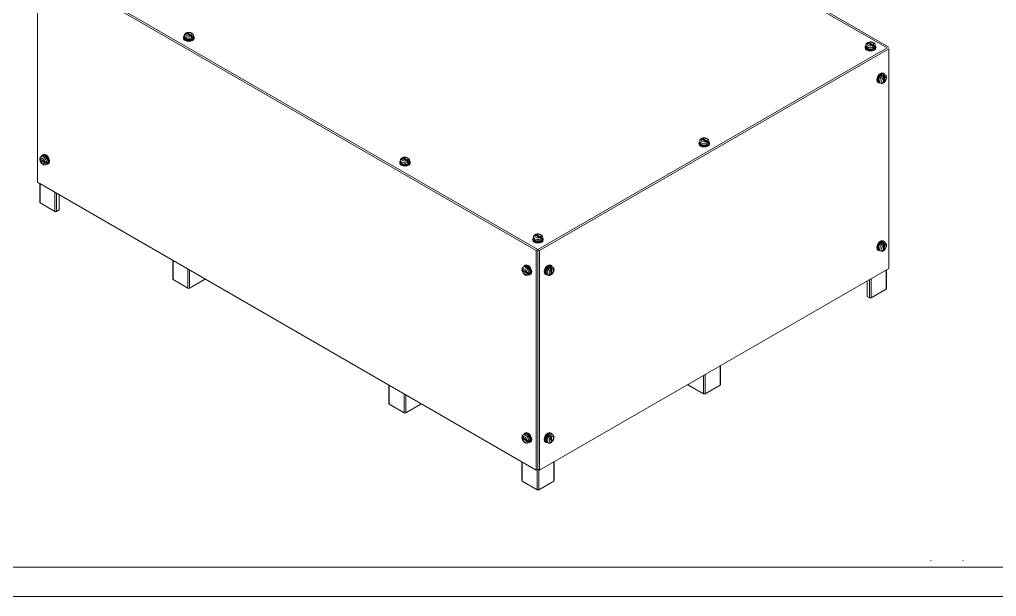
# Model space of a CAD drawing. Header units: millimetres. Extents: x 651 to 8859, y -354 to 894.
# Drawn here: x 2276.4 to 2442.6, y -340.3 to -242.1 of the extents above; entities that cross this region are included whole.
import ezdxf

# ---------------------------------------------------------------- set-up
doc = ezdxf.new("R2010")
doc.units = ezdxf.units.MM
doc.layers.add('Widoczne (ISO)', color=7, linetype='Continuous', lineweight=18)
doc.layers.add('Widoczne wąskie (ISO)', color=7, linetype='Continuous', lineweight=9)

msp = doc.modelspace()

# ---------------------------------------------------------------- linework, layer by layer
at = {"layer": 'Widoczne (ISO)'}
for p, q in [((2380.527, -221.866), (2423.96, -246.942)), ((2423.96, -246.942), (2380.527, -221.866)), ((2380.626, -221.597), (2424.243, -246.779)), ((2279.427, -232.409), (2364.28, -281.398)), ((2279.427, -269.772), (2279.427, -232.409)), ((2279.71, -232.245), (2364.563, -281.235)), ((2279.71, -232.245), (2364.563, -281.235)), ((2304.264, -245.308), (2304.264, -245.177)), ((2304.388, -244.79), (2304.365, -245.002)), ((2305.79, -245.065), (2304.707, -244.44)), ((2305.45, -244.902), (2304.708, -244.473)), ((2304.878, -244.375), (2305.62, -244.804)), ((2305.723, -245.471), (2305.64, -245.423)), ((2305.94, -244.79), (2305.962, -245.002)), ((2306.064, -245.308), (2306.064, -245.177)), ((2364.563, -281.235), (2423.96, -246.942)), ((2423.96, -246.942), (2364.563, -281.235)), ((2424.243, -247.106), (2364.846, -281.398)), ((2420.231, -246.942), (2420.231, -246.812)), ((2420.356, -246.424), (2420.333, -246.636)), ((2421.758, -246.7), (2420.675, -246.075)), ((2421.418, -246.536), (2420.676, -246.108)), ((2420.845, -246.01), (2421.587, -246.438)), ((2421.69, -247.105), (2421.608, -247.057)), ((2421.907, -246.424), (2421.93, -246.636)), ((2422.031, -246.942), (2422.031, -246.812)), ((2424.243, -284.468), (2424.243, -247.106)), ((2422.967, -251.482), (2422.967, -251.439)), ((2423.279, -251.225), (2423.392, -251.29)), ((2423.324, -252.817), (2423.324, -251.96)), ((2423.352, -252.834), (2423.352, -251.584)), ((2423.665, -251.592), (2423.493, -251.466)), ((2423.493, -251.862), (2423.493, -252.719)), ((2422.379, -252.784), (2422.492, -252.849)), ((2422.89, -252.936), (2422.694, -252.849)), ((2393.473, -263.029), (2392.391, -262.405)), ((2393.133, -262.866), (2392.391, -262.438)), ((2392.561, -262.34), (2393.303, -262.768)), ((2391.947, -263.272), (2391.947, -263.142)), ((2392.072, -262.754), (2392.049, -262.966)), ((2393.406, -263.435), (2393.324, -263.387)), ((2393.623, -262.754), (2393.646, -262.966)), ((2393.747, -263.272), (2393.747, -263.142)), ((2279.862, -265.891), (2280.944, -266.516)), ((2279.891, -265.875), (2280.633, -266.303)), ((2280.005, -265.44), (2280.177, -265.314)), ((2280.391, -265.073), (2280.278, -265.138)), ((2342.564, -266.297), (2341.481, -265.672)), ((2342.224, -266.133), (2341.482, -265.705)), ((2341.652, -265.607), (2342.393, -266.035)), ((2280.633, -266.499), (2279.891, -266.071)), ((2280.78, -266.783), (2280.976, -266.697)), ((2281.291, -266.632), (2281.178, -266.697)), ((2281.225, -266.234), (2281.262, -266.255)), ((2341.038, -266.539), (2341.038, -266.409)), ((2341.162, -266.021), (2341.139, -266.233)), ((2342.496, -266.702), (2342.414, -266.654)), ((2342.713, -266.021), (2342.736, -266.233)), ((2342.838, -266.539), (2342.838, -266.409)), ((2364.28, -318.761), (2279.427, -269.772)), ((2279.793, -273.201), (2279.793, -269.983)), ((2283.104, -271.894), (2283.104, -274.507)), ((2282.397, -274.752), (2279.852, -273.282)), ((2283.104, -274.507), (2282.68, -274.752)), ((2363.787, -279.084), (2363.764, -279.296)), ((2365.189, -279.359), (2364.107, -278.734)), ((2364.849, -279.196), (2364.107, -278.767)), ((2364.277, -278.669), (2365.019, -279.098)), ((2365.339, -279.084), (2365.361, -279.296)), ((2363.663, -279.602), (2363.663, -279.472)), ((2365.122, -279.765), (2365.039, -279.717)), ((2365.463, -279.602), (2365.463, -279.472)), ((2422.817, -280.164), (2422.796, -280.105)), ((2423.279, -279.77), (2423.392, -279.835)), ((2423.324, -281.361), (2423.324, -280.505)), ((2423.352, -281.378), (2423.352, -280.128)), ((2423.665, -280.137), (2423.493, -280.011)), ((2423.493, -280.407), (2423.493, -281.263)), ((2364.28, -281.398), (2364.563, -281.235)), ((2364.28, -281.398), (2364.28, -318.761)), ((2364.563, -281.235), (2364.563, -318.598)), ((2364.563, -282.215), (2364.563, -281.235)), ((2364.563, -281.235), (2364.563, -318.598)), ((2364.563, -281.235), (2364.846, -281.398)), ((2364.846, -281.398), (2364.846, -318.761)), ((2422.379, -281.329), (2422.492, -281.394)), ((2422.89, -281.48), (2422.694, -281.394)), ((2302.418, -286.264), (2302.418, -283.045)), ((2362.029, -284.252), (2362.201, -284.126)), ((2362.416, -283.885), (2362.303, -283.95)), ((2366.399, -284.142), (2366.399, -284.099)), ((2366.71, -283.885), (2366.823, -283.95)), ((2367.097, -284.252), (2366.924, -284.126)), ((2361.886, -284.703), (2362.969, -285.328)), ((2361.915, -284.687), (2362.657, -285.115)), ((2362.657, -285.311), (2361.915, -284.883)), ((2362.805, -285.595), (2363, -285.509)), ((2363.316, -285.444), (2363.203, -285.509)), ((2363.249, -285.046), (2363.286, -285.067)), ((2364.846, -318.761), (2424.243, -284.468)), ((2365.81, -285.444), (2365.923, -285.509)), ((2366.321, -285.595), (2366.126, -285.509)), ((2366.755, -285.476), (2366.755, -284.62)), ((2366.783, -285.493), (2366.783, -284.244)), ((2366.925, -284.522), (2366.925, -285.378)), ((2423.877, -287.898), (2423.877, -284.68)), ((2305.022, -287.815), (2302.477, -286.345)), ((2307.851, -286.345), (2305.305, -287.815)), ((2307.909, -286.264), (2307.909, -286.216)), ((2420.566, -286.591), (2420.566, -289.204)), ((2423.818, -287.979), (2421.273, -289.449)), ((2420.99, -289.449), (2420.566, -289.204)), ((2395.593, -304.228), (2395.593, -301.01)), ((2339.192, -307.495), (2339.192, -304.277)), ((2390.102, -304.18), (2390.102, -304.228)), ((2392.706, -305.779), (2390.16, -304.309)), ((2395.534, -304.309), (2392.989, -305.779)), ((2344.683, -307.495), (2344.683, -307.447)), ((2341.796, -309.046), (2339.251, -307.577)), ((2344.625, -307.577), (2342.079, -309.046)), ((2362.416, -312.43), (2362.303, -312.495)), ((2366.71, -312.43), (2366.823, -312.495)), ((2361.886, -313.248), (2362.969, -313.873)), ((2361.915, -313.232), (2362.657, -313.66)), ((2362.657, -313.856), (2361.915, -313.428)), ((2362.029, -312.797), (2362.201, -312.671)), ((2362.805, -314.14), (2363, -314.054)), ((2363.316, -313.989), (2363.203, -314.054)), ((2363.249, -313.59), (2363.286, -313.612)), ((2365.81, -313.989), (2365.923, -314.054)), ((2366.321, -314.14), (2366.126, -314.054)), ((2366.399, -312.687), (2366.399, -312.644)), ((2366.927, -313.905), (2366.633, -312.872)), ((2366.859, -313.972), (2366.657, -313.264)), ((2366.82, -313.116), (2367.022, -313.824)), ((2367.097, -312.797), (2366.924, -312.671)), ((2361.817, -320.558), (2361.817, -317.339)), ((2367.309, -320.558), (2367.309, -317.339)), ((2364.28, -318.761), (2364.563, -318.598)), ((2364.563, -318.598), (2364.846, -318.761)), ((2364.422, -322.109), (2361.876, -320.639)), ((2367.25, -320.639), (2364.704, -322.109)), ((2573.625, -335.272), (1923.625, -335.272))]:
    msp.add_line(p, q, dxfattribs=at)
msp.add_lwpolyline([(1918.625, 253.728), (2758.625, 253.728), (2758.625, -340.272), (1918.625, -340.272)], close=True, dxfattribs=at)
for centre, major_axis, ratio, start_param, end_param in [((2305.164, -245.177), (0.9, 0), 0.5773503, 2.6435436, 6.7812344), ((2305.164, -245.308), (0.9, 0), 0.5773503, 3.1415927, 6.2831853), ((2305.164, -245.03), (0.8, 0), 0.5773503, 3.0796893, 6.3450887), ((2305.164, -245.177), (-0.755, 0), 0.5773503, 0.0134635, 2.3084943), ((2305.164, -244.802), (0.775, 0), 0.5773503, 2.2006755, 2.2598172), ((2305.164, -244.802), (-0.775, 0), 0.5773503, 2.2006755, 2.5117135), ((2305.164, -245.258), (0.679, -1.41), 0.2347806, 1.2871166, 1.354894), ((2305.164, -245.097), (0.679, -1.41), 0.2347806, 1.1917162, 1.2577327), ((2305.164, -245.177), (0.755, 0), 0.5773503, 5.5454873, 6.2697218), ((2421.131, -246.812), (0.9, 0), 0.5773503, 2.6435436, 6.7812344), ((2421.131, -246.942), (0.9, 0), 0.5773503, 3.1415927, 6.2831853), ((2421.131, -246.665), (0.8, 0), 0.5773503, 3.0796893, 6.3450887), ((2421.131, -246.812), (-0.755, 0), 0.5773503, 0.0134635, 2.3084943), ((2421.131, -246.436), (0.775, 0), 0.5773503, 2.2006755, 2.2598172), ((2421.131, -246.436), (-0.775, 0), 0.5773503, 2.2006755, 2.5117135), ((2421.131, -246.892), (0.679, -1.41), 0.2347806, 1.2871166, 1.354894), ((2421.131, -246.731), (0.679, -1.41), 0.2347806, 1.1917162, 1.2577327), ((2421.131, -246.812), (0.755, 0), 0.5773503, 5.5454873, 6.2697218), ((2422.829, -252.005), (-0.45, -0.779), 0.5773503, 3.1415927, 6.2831853), ((2422.942, -252.07), (-0.45, -0.779), 0.5773503, 2.6435436, 6.7812344), ((2422.942, -252.07), (-0.377, -0.654), 0.5773503, 3.974691, 6.2697218), ((2423.069, -252.143), (-0.4, -0.693), 0.5773503, 3.0796893, 6.3450887), ((2423.012, -252.11), (-1.994, 0.588), 0.2854431, 4.7788127, 4.8441492), ((2422.942, -252.07), (0.377, 0.654), 0.5773503, 0.0134635, 0.737698), ((2422.872, -252.03), (-1.994, 0.588), 0.2854431, 4.6853366, 4.7487488), ((2423.267, -252.258), (0.387, 0.671), 0.5773503, 0.6298792, 0.9409171), ((2423.267, -252.258), (-0.387, -0.671), 0.5773503, 0.8817755, 0.9409171), ((2392.847, -262.766), (0.775, 0), 0.5773503, 2.2006755, 2.2598172), ((2392.847, -263.142), (0.9, 0), 0.5773503, 2.6435436, 6.7812344), ((2392.847, -263.272), (0.9, 0), 0.5773503, 3.1415927, 6.2831853), ((2392.847, -262.995), (0.8, 0), 0.5773503, 3.0796893, 6.3450887), ((2392.847, -263.142), (-0.755, 0), 0.5773503, 0.0134635, 2.3084943), ((2392.847, -262.766), (-0.775, 0), 0.5773503, 2.2006755, 2.5117135), ((2392.847, -263.222), (0.679, -1.41), 0.2347806, 1.2871166, 1.354894), ((2392.847, -263.061), (0.679, -1.41), 0.2347806, 1.1917162, 1.2577327), ((2392.847, -263.142), (0.755, 0), 0.5773503, 5.5454873, 6.2697218), ((2280.403, -266.105), (-0.387, 0.671), 0.5773503, 0.8817755, 0.9409171), ((2280.728, -265.918), (-0.45, 0.779), 0.5773503, 2.6435436, 6.7812344), ((2280.601, -265.991), (-0.4, 0.693), 0.5773503, 3.0796893, 6.3450887), ((2280.728, -265.918), (-0.377, 0.654), 0.5773503, 3.974691, 6.2697218), ((2280.841, -265.852), (-0.45, 0.779), 0.5773503, 3.1415927, 6.2831853), ((2341.938, -266.033), (0.775, 0), 0.5773503, 2.2006755, 2.2598172), ((2280.403, -266.105), (0.387, -0.671), 0.5773503, 0.6298792, 0.9409171), ((2280.728, -265.918), (0.377, -0.654), 0.5773503, 0.0134635, 0.737698), ((2280.658, -265.958), (1.506, 1.432), 0.2854431, 4.7788127, 4.8441492), ((2280.798, -265.877), (1.506, 1.432), 0.2854431, 4.6853366, 4.7487488), ((2341.938, -266.409), (0.9, 0), 0.5773503, 2.6435436, 6.7812344), ((2341.938, -266.539), (0.9, 0), 0.5773503, 3.1415927, 6.2831853), ((2341.938, -266.262), (0.8, 0), 0.5773503, 3.0796893, 6.3450887), ((2341.938, -266.409), (-0.755, 0), 0.5773503, 0.0134635, 2.3084943), ((2341.938, -266.033), (-0.775, 0), 0.5773503, 2.2006755, 2.5117135), ((2341.938, -266.49), (0.679, -1.41), 0.2347806, 1.2871166, 1.354894), ((2341.938, -266.328), (0.679, -1.41), 0.2347806, 1.1917162, 1.2577327), ((2341.938, -266.409), (0.755, 0), 0.5773503, 5.5454873, 6.2697218), ((2279.993, -273.201), (-0.2, 0), 0.5773503, 0, 0.7853982), ((2282.539, -274.671), (0.2, 0), 0.5773503, 3.9269908, 5.4977871), ((2364.563, -279.096), (0.775, 0), 0.5773503, 2.2006755, 2.2598172), ((2364.563, -279.472), (0.9, 0), 0.5773503, 2.6435436, 6.7812344), ((2364.563, -279.602), (0.9, 0), 0.5773503, 3.1415927, 6.2831853), ((2364.563, -279.325), (0.8, 0), 0.5773503, 3.0796893, 6.3450887), ((2364.563, -279.472), (-0.755, 0), 0.5773503, 0.0134635, 2.3084943), ((2364.563, -279.096), (-0.775, 0), 0.5773503, 2.2006755, 2.5117135), ((2364.563, -279.552), (0.679, -1.41), 0.2347806, 1.2871166, 1.354894), ((2364.563, -279.391), (0.679, -1.41), 0.2347806, 1.1917162, 1.2577327), ((2364.563, -279.472), (0.755, 0), 0.5773503, 5.5454873, 6.2697218), ((2422.829, -280.549), (-0.45, -0.779), 0.5773503, 3.1415927, 6.2831853), ((2422.942, -280.615), (-0.45, -0.779), 0.5773503, 2.6435436, 6.7812344), ((2422.942, -280.615), (-0.377, -0.654), 0.5773503, 4.2977824, 6.2697218), ((2423.069, -280.688), (-0.4, -0.693), 0.5773503, 3.0796893, 6.3450887), ((2423.012, -280.655), (-1.978, 0.42), 0.2199454, 4.8228514, 4.8924464), ((2422.942, -280.615), (0.377, 0.654), 0.5773503, 0.0134635, 1.0607893), ((2422.872, -280.574), (-1.978, 0.42), 0.2199454, 4.7281363, 4.797046), ((2423.267, -280.802), (0.387, 0.671), 0.5773503, 0.6298792, 0.9409171), ((2423.267, -280.802), (-0.387, -0.671), 0.5773503, 0.8817755, 0.9409171), ((2362.753, -284.73), (-0.45, 0.779), 0.5773503, 2.6435436, 6.7812344), ((2362.625, -284.803), (-0.4, 0.693), 0.5773503, 3.0796893, 6.3450887), ((2362.753, -284.73), (-0.377, 0.654), 0.5773503, 3.974691, 6.2697218), ((2362.866, -284.664), (-0.45, 0.779), 0.5773503, 3.1415927, 6.2831853), ((2366.26, -284.664), (-0.45, -0.779), 0.5773503, 3.1415927, 6.2831853), ((2366.373, -284.73), (-0.45, -0.779), 0.5773503, 2.6435436, 6.7812344), ((2366.373, -284.73), (-0.378, -0.654), 0.5773503, 3.974691, 6.2697218), ((2366.5, -284.803), (-0.4, -0.693), 0.5773503, 3.0796893, 6.3450887), ((2366.443, -284.77), (-1.994, 0.588), 0.2854431, 4.7788127, 4.8441492), ((2366.373, -284.73), (0.378, 0.654), 0.5773503, 0.0134635, 0.737698), ((2366.303, -284.689), (-1.994, 0.588), 0.2854431, 4.6853366, 4.7487488), ((2362.427, -284.918), (-0.387, 0.671), 0.5773503, 0.8817755, 0.9409171), ((2362.427, -284.918), (0.387, -0.671), 0.5773503, 0.6298792, 0.9409171), ((2362.753, -284.73), (0.377, -0.654), 0.5773503, 0.0134635, 0.737698), ((2362.683, -284.77), (1.506, 1.432), 0.2854431, 4.7788127, 4.8441492), ((2362.823, -284.689), (1.506, 1.432), 0.2854431, 4.6853366, 4.7487488), ((2366.698, -284.918), (0.387, 0.671), 0.5773503, 0.6298792, 0.9409171), ((2366.698, -284.918), (-0.387, -0.671), 0.5773503, 0.8817755, 0.9409171), ((2302.618, -286.264), (-0.2, 0), 0.5773503, 0, 0.7853982), ((2307.709, -286.264), (0.2, 0), 0.5773503, 5.4977871, 6.2831853), ((2305.164, -287.733), (0.2, 0), 0.5773503, 3.9269908, 5.4977871), ((2423.677, -287.898), (0.2, 0), 0.5773503, 5.4977871, 6.2831853), ((2421.131, -289.367), (0.2, 0), 0.5773503, 3.9269908, 5.4977871), ((2390.302, -304.228), (-0.2, 0), 0.5773503, 0, 0.7853982), ((2392.847, -305.697), (0.2, 0), 0.5773503, 3.9269908, 5.4977871), ((2395.393, -304.228), (0.2, 0), 0.5773503, 5.4977871, 6.2831853), ((2339.392, -307.495), (-0.2, 0), 0.5773503, 0, 0.7853982), ((2341.938, -308.965), (0.2, 0), 0.5773503, 3.9269908, 5.4977871), ((2344.483, -307.495), (0.2, 0), 0.5773503, 5.4977871, 6.2831853), ((2362.753, -313.274), (-0.45, 0.779), 0.5773503, 2.6435436, 6.7812344), ((2362.866, -313.209), (-0.45, 0.779), 0.5773503, 3.1415927, 6.2831853), ((2366.26, -313.209), (-0.45, -0.779), 0.5773503, 3.1415927, 6.2831853), ((2366.373, -313.274), (-0.45, -0.779), 0.5773503, 2.6435436, 6.7812344), ((2362.427, -313.462), (-0.387, 0.671), 0.5773503, 0.8817755, 0.9409171), ((2362.625, -313.348), (-0.4, 0.693), 0.5773503, 3.0796893, 6.3450887), ((2362.753, -313.274), (-0.377, 0.654), 0.5773503, 3.974691, 6.2697218), ((2362.427, -313.462), (0.387, -0.671), 0.5773503, 0.6298792, 0.9409171), ((2362.753, -313.274), (0.377, -0.654), 0.5773503, 0.0134635, 0.737698), ((2362.683, -313.315), (1.506, 1.432), 0.2854431, 4.7788127, 4.8441492), ((2362.823, -313.234), (1.506, 1.432), 0.2854431, 4.6853366, 4.7487488), ((2366.373, -313.274), (-0.377, -0.654), 0.5773503, 3.974691, 6.2697218), ((2366.5, -313.348), (-0.4, -0.693), 0.5773503, 3.0796893, 6.3450887), ((2366.443, -313.315), (-1.994, 0.588), 0.2854431, 4.7788127, 4.8441492), ((2366.373, -313.274), (0.377, 0.654), 0.5773503, 0.0134635, 0.737698), ((2366.303, -313.234), (-1.994, 0.588), 0.2854431, 4.6853366, 4.7487488), ((2366.698, -313.462), (0.387, 0.671), 0.5773503, 0.9057036, 1.2167415), ((2366.698, -313.462), (-0.387, -0.671), 0.5773503, 1.0844056, 1.2167415), ((2364.563, -322.027), (0.2, 0), 0.5773503, 3.9269908, 5.4977871), ((2431.602, -334.085), (-0.2, 0), 0.5773503, 0, 0.7853982), ((2436.693, -334.085), (0.2, 0), 0.5773503, 5.4977871, 6.2831853)]:
    msp.add_ellipse(centre, major_axis=major_axis, ratio=ratio, start_param=start_param, end_param=end_param, dxfattribs=at)
for points, knots in [([(2304.765, -244.358), (2304.84, -244.327), (2304.921, -244.306), (2305.086, -244.283), (2305.17, -244.281), (2305.336, -244.294), (2305.418, -244.309), (2305.573, -244.358), (2305.647, -244.392), (2305.777, -244.482), (2305.833, -244.536), (2305.907, -244.656), (2305.93, -244.716), (2305.939, -244.782), (2305.939, -244.786), (2305.94, -244.79)], [4.8859271, 4.8859271, 4.8859271, 4.8859271, 5.2602772, 5.2602772, 5.6305002, 5.6305002, 5.9994244, 5.9994244, 6.3738905, 6.3738905, 6.7271687, 6.7271687, 6.9914324, 6.9914324, 7.0066801, 7.0066801, 7.0066801, 7.0066801]), ([(2304.388, -244.79), (2304.391, -244.763), (2304.396, -244.737), (2304.412, -244.686), (2304.422, -244.662), (2304.445, -244.616), (2304.458, -244.594), (2304.488, -244.554), (2304.504, -244.535), (2304.538, -244.499), (2304.556, -244.483), (2304.574, -244.468)], [3.98889417, 3.98889417, 3.98889417, 3.98889417, 4.10027358, 4.10027358, 4.21165299, 4.21165299, 4.32303239, 4.32303239, 4.4344118, 4.4344118, 4.54579121, 4.54579121, 4.54579121, 4.54579121]), ([(2304.708, -244.473), (2304.687, -244.461), (2304.661, -244.452), (2304.622, -244.448), (2304.6, -244.452), (2304.582, -244.463), (2304.578, -244.465), (2304.574, -244.468)], [0.54261689, 0.54261689, 0.54261689, 0.54261689, 0.5883414, 0.5883414, 0.63329914, 0.63329914, 0.6443527, 0.6443527, 0.6443527, 0.6443527]), ([(2304.707, -244.44), (2304.71, -244.427), (2304.713, -244.415), (2304.726, -244.387), (2304.74, -244.371), (2304.77, -244.354), (2304.791, -244.35), (2304.831, -244.354), (2304.856, -244.363), (2304.878, -244.375)], [0.01903559, 0.01903559, 0.01903559, 0.01903559, 0.0442088, 0.0442088, 0.08869067, 0.08869067, 0.13364842, 0.13364842, 0.17937292, 0.17937292, 0.17937292, 0.17937292]), ([(2305.62, -245.163), (2305.618, -245.147), (2305.614, -245.131), (2305.602, -245.088), (2305.588, -245.056), (2305.558, -245.005), (2305.536, -244.976), (2305.497, -244.934), (2305.471, -244.914), (2305.45, -244.902)], [0.01903559, 0.01903559, 0.01903559, 0.01903559, 0.0442088, 0.0442088, 0.08869067, 0.08869067, 0.13364842, 0.13364842, 0.17937292, 0.17937292, 0.17937292, 0.17937292]), ([(2305.62, -244.804), (2305.641, -244.816), (2305.667, -244.837), (2305.706, -244.878), (2305.727, -244.907), (2305.757, -244.958), (2305.771, -244.99), (2305.784, -245.033), (2305.788, -245.049), (2305.79, -245.065)], [0.54261689, 0.54261689, 0.54261689, 0.54261689, 0.5883414, 0.5883414, 0.63329914, 0.63329914, 0.67778101, 0.67778101, 0.70295422, 0.70295422, 0.70295422, 0.70295422]), ([(2420.732, -245.992), (2420.808, -245.961), (2420.889, -245.941), (2421.054, -245.918), (2421.138, -245.915), (2421.304, -245.928), (2421.385, -245.943), (2421.541, -245.992), (2421.615, -246.027), (2421.744, -246.116), (2421.801, -246.17), (2421.874, -246.29), (2421.897, -246.35), (2421.906, -246.417), (2421.907, -246.42), (2421.907, -246.424)], [4.8859271, 4.8859271, 4.8859271, 4.8859271, 5.2602772, 5.2602772, 5.6305002, 5.6305002, 5.9994244, 5.9994244, 6.3738905, 6.3738905, 6.7271687, 6.7271687, 6.9914324, 6.9914324, 7.0066801, 7.0066801, 7.0066801, 7.0066801]), ([(2420.356, -246.424), (2420.359, -246.397), (2420.364, -246.371), (2420.379, -246.32), (2420.389, -246.296), (2420.413, -246.25), (2420.426, -246.228), (2420.455, -246.188), (2420.471, -246.169), (2420.505, -246.134), (2420.523, -246.117), (2420.542, -246.102)], [3.98889417, 3.98889417, 3.98889417, 3.98889417, 4.10027358, 4.10027358, 4.21165299, 4.21165299, 4.32303239, 4.32303239, 4.4344118, 4.4344118, 4.54579121, 4.54579121, 4.54579121, 4.54579121]), ([(2420.676, -246.108), (2420.654, -246.095), (2420.629, -246.086), (2420.589, -246.082), (2420.568, -246.086), (2420.549, -246.097), (2420.546, -246.099), (2420.542, -246.102)], [0.54261689, 0.54261689, 0.54261689, 0.54261689, 0.5883414, 0.5883414, 0.63329914, 0.63329914, 0.6443527, 0.6443527, 0.6443527, 0.6443527]), ([(2420.675, -246.075), (2420.677, -246.061), (2420.681, -246.049), (2420.694, -246.021), (2420.708, -246.005), (2420.738, -245.988), (2420.759, -245.984), (2420.798, -245.988), (2420.824, -245.997), (2420.845, -246.01)], [0.01903559, 0.01903559, 0.01903559, 0.01903559, 0.0442088, 0.0442088, 0.08869067, 0.08869067, 0.13364842, 0.13364842, 0.17937292, 0.17937292, 0.17937292, 0.17937292]), ([(2421.588, -246.798), (2421.586, -246.782), (2421.582, -246.765), (2421.569, -246.723), (2421.555, -246.69), (2421.525, -246.639), (2421.504, -246.61), (2421.464, -246.569), (2421.439, -246.548), (2421.418, -246.536)], [0.01903559, 0.01903559, 0.01903559, 0.01903559, 0.0442088, 0.0442088, 0.08869067, 0.08869067, 0.13364842, 0.13364842, 0.17937292, 0.17937292, 0.17937292, 0.17937292]), ([(2421.587, -246.438), (2421.609, -246.45), (2421.634, -246.471), (2421.674, -246.512), (2421.695, -246.541), (2421.725, -246.592), (2421.739, -246.625), (2421.752, -246.667), (2421.755, -246.684), (2421.758, -246.7)], [0.54261689, 0.54261689, 0.54261689, 0.54261689, 0.5883414, 0.5883414, 0.63329914, 0.63329914, 0.67778101, 0.67778101, 0.70295422, 0.70295422, 0.70295422, 0.70295422]), ([(2423.324, -251.96), (2423.324, -251.935), (2423.319, -251.903), (2423.302, -251.848), (2423.288, -251.815), (2423.259, -251.764), (2423.238, -251.735), (2423.207, -251.703), (2423.195, -251.692), (2423.182, -251.682)], [0.54261689, 0.54261689, 0.54261689, 0.54261689, 0.5883414, 0.5883414, 0.63329914, 0.63329914, 0.67778101, 0.67778101, 0.70295422, 0.70295422, 0.70295422, 0.70295422]), ([(2423.352, -251.584), (2423.365, -251.594), (2423.377, -251.605), (2423.407, -251.637), (2423.428, -251.666), (2423.458, -251.717), (2423.472, -251.75), (2423.488, -251.805), (2423.493, -251.837), (2423.493, -251.862)], [0.01903559, 0.01903559, 0.01903559, 0.01903559, 0.0442088, 0.0442088, 0.08869067, 0.08869067, 0.13364842, 0.13364842, 0.17937292, 0.17937292, 0.17937292, 0.17937292]), ([(2423.665, -251.592), (2423.708, -251.623), (2423.744, -251.662), (2423.803, -251.752), (2423.825, -251.804), (2423.856, -251.924), (2423.862, -251.992), (2423.854, -252.14), (2423.838, -252.22), (2423.788, -252.377), (2423.753, -252.454), (2423.668, -252.598), (2423.618, -252.665), (2423.528, -252.761), (2423.491, -252.795), (2423.452, -252.825)], [2.4180978, 2.4180978, 2.4180978, 2.4180978, 2.6357107, 2.6357107, 2.8848641, 2.8848641, 3.2011066, 3.2011066, 3.5712531, 3.5712531, 3.9434961, 3.9434961, 4.3118048, 4.3118048, 4.5388509, 4.5388509, 4.5388509, 4.5388509]), ([(2423.261, -252.935), (2423.239, -252.944), (2423.216, -252.951), (2423.168, -252.963), (2423.144, -252.967), (2423.094, -252.973), (2423.069, -252.973), (2423.017, -252.97), (2422.991, -252.967), (2422.94, -252.955), (2422.914, -252.946), (2422.89, -252.936)], [4.87898675, 4.87898675, 4.87898675, 4.87898675, 4.99036616, 4.99036616, 5.10174557, 5.10174557, 5.21312497, 5.21312497, 5.32450438, 5.32450438, 5.43588379, 5.43588379, 5.43588379, 5.43588379]), ([(2423.261, -252.935), (2423.266, -252.933), (2423.27, -252.932), (2423.288, -252.921), (2423.302, -252.904), (2423.319, -252.868), (2423.324, -252.841), (2423.324, -252.817)], [0.07763711, 0.07763711, 0.07763711, 0.07763711, 0.08869067, 0.08869067, 0.13364842, 0.13364842, 0.17937292, 0.17937292, 0.17937292, 0.17937292]), ([(2423.493, -252.719), (2423.493, -252.744), (2423.488, -252.77), (2423.472, -252.806), (2423.458, -252.823), (2423.428, -252.84), (2423.407, -252.844), (2423.377, -252.841), (2423.365, -252.838), (2423.352, -252.834)], [0.54261689, 0.54261689, 0.54261689, 0.54261689, 0.5883414, 0.5883414, 0.63329914, 0.63329914, 0.67778101, 0.67778101, 0.70295422, 0.70295422, 0.70295422, 0.70295422]), ([(2392.072, -262.754), (2392.074, -262.727), (2392.08, -262.701), (2392.095, -262.65), (2392.105, -262.626), (2392.128, -262.58), (2392.142, -262.558), (2392.171, -262.518), (2392.187, -262.499), (2392.221, -262.464), (2392.239, -262.447), (2392.258, -262.432)], [3.98889417, 3.98889417, 3.98889417, 3.98889417, 4.10027358, 4.10027358, 4.21165299, 4.21165299, 4.32303239, 4.32303239, 4.4344118, 4.4344118, 4.54579121, 4.54579121, 4.54579121, 4.54579121]), ([(2392.391, -262.438), (2392.37, -262.425), (2392.345, -262.416), (2392.305, -262.412), (2392.284, -262.416), (2392.265, -262.427), (2392.261, -262.429), (2392.258, -262.432)], [0.54261689, 0.54261689, 0.54261689, 0.54261689, 0.5883414, 0.5883414, 0.63329914, 0.63329914, 0.6443527, 0.6443527, 0.6443527, 0.6443527]), ([(2392.391, -262.405), (2392.393, -262.391), (2392.397, -262.379), (2392.409, -262.351), (2392.424, -262.335), (2392.453, -262.318), (2392.475, -262.314), (2392.514, -262.318), (2392.54, -262.327), (2392.561, -262.34)], [0.01903559, 0.01903559, 0.01903559, 0.01903559, 0.0442088, 0.0442088, 0.08869067, 0.08869067, 0.13364842, 0.13364842, 0.17937292, 0.17937292, 0.17937292, 0.17937292]), ([(2392.448, -262.322), (2392.524, -262.291), (2392.604, -262.271), (2392.77, -262.248), (2392.854, -262.245), (2393.02, -262.258), (2393.101, -262.273), (2393.257, -262.322), (2393.331, -262.356), (2393.46, -262.446), (2393.516, -262.5), (2393.59, -262.62), (2393.613, -262.68), (2393.622, -262.747), (2393.622, -262.75), (2393.623, -262.754)], [4.8859271, 4.8859271, 4.8859271, 4.8859271, 5.2602772, 5.2602772, 5.6305002, 5.6305002, 5.9994244, 5.9994244, 6.3738905, 6.3738905, 6.7271687, 6.7271687, 6.9914324, 6.9914324, 7.0066801, 7.0066801, 7.0066801, 7.0066801]), ([(2393.304, -263.127), (2393.301, -263.111), (2393.298, -263.095), (2393.285, -263.052), (2393.271, -263.02), (2393.241, -262.969), (2393.22, -262.94), (2393.18, -262.899), (2393.155, -262.878), (2393.133, -262.866)], [0.01903559, 0.01903559, 0.01903559, 0.01903559, 0.0442088, 0.0442088, 0.08869067, 0.08869067, 0.13364842, 0.13364842, 0.17937292, 0.17937292, 0.17937292, 0.17937292]), ([(2393.303, -262.768), (2393.325, -262.78), (2393.35, -262.801), (2393.389, -262.842), (2393.411, -262.871), (2393.441, -262.922), (2393.455, -262.954), (2393.467, -262.997), (2393.471, -263.014), (2393.473, -263.029)], [0.54261689, 0.54261689, 0.54261689, 0.54261689, 0.5883414, 0.5883414, 0.63329914, 0.63329914, 0.67778101, 0.67778101, 0.70295422, 0.70295422, 0.70295422, 0.70295422]), ([(2279.819, -265.762), (2279.818, -265.766), (2279.818, -265.771), (2279.818, -265.792), (2279.825, -265.813), (2279.849, -265.845), (2279.869, -265.863), (2279.891, -265.875)], [0.07763711, 0.07763711, 0.07763711, 0.07763711, 0.08869067, 0.08869067, 0.13364842, 0.13364842, 0.17937292, 0.17937292, 0.17937292, 0.17937292]), ([(2279.891, -266.071), (2279.869, -266.059), (2279.849, -266.041), (2279.825, -266.009), (2279.818, -265.988), (2279.818, -265.954), (2279.825, -265.934), (2279.842, -265.909), (2279.851, -265.9), (2279.862, -265.891)], [0.54261689, 0.54261689, 0.54261689, 0.54261689, 0.5883414, 0.5883414, 0.63329914, 0.63329914, 0.67778101, 0.67778101, 0.70295422, 0.70295422, 0.70295422, 0.70295422]), ([(2279.819, -265.762), (2279.823, -265.738), (2279.828, -265.714), (2279.842, -265.667), (2279.85, -265.644), (2279.87, -265.598), (2279.883, -265.576), (2279.911, -265.533), (2279.927, -265.512), (2279.963, -265.474), (2279.983, -265.456), (2280.005, -265.44)], [4.87898675, 4.87898675, 4.87898675, 4.87898675, 4.99036616, 4.99036616, 5.10174557, 5.10174557, 5.21312497, 5.21312497, 5.32450438, 5.32450438, 5.43588379, 5.43588379, 5.43588379, 5.43588379]), ([(2341.162, -266.021), (2341.165, -265.994), (2341.17, -265.968), (2341.186, -265.917), (2341.195, -265.893), (2341.219, -265.847), (2341.232, -265.826), (2341.262, -265.785), (2341.277, -265.766), (2341.311, -265.731), (2341.329, -265.714), (2341.348, -265.699)], [3.98889417, 3.98889417, 3.98889417, 3.98889417, 4.10027358, 4.10027358, 4.21165299, 4.21165299, 4.32303239, 4.32303239, 4.4344118, 4.4344118, 4.54579121, 4.54579121, 4.54579121, 4.54579121]), ([(2341.482, -265.705), (2341.46, -265.692), (2341.435, -265.683), (2341.395, -265.679), (2341.374, -265.683), (2341.355, -265.694), (2341.352, -265.696), (2341.348, -265.699)], [0.54261689, 0.54261689, 0.54261689, 0.54261689, 0.5883414, 0.5883414, 0.63329914, 0.63329914, 0.6443527, 0.6443527, 0.6443527, 0.6443527]), ([(2341.481, -265.672), (2341.483, -265.658), (2341.487, -265.646), (2341.5, -265.618), (2341.514, -265.602), (2341.544, -265.585), (2341.565, -265.581), (2341.605, -265.585), (2341.63, -265.594), (2341.652, -265.607)], [0.01903559, 0.01903559, 0.01903559, 0.01903559, 0.0442088, 0.0442088, 0.08869067, 0.08869067, 0.13364842, 0.13364842, 0.17937292, 0.17937292, 0.17937292, 0.17937292]), ([(2341.538, -265.589), (2341.614, -265.559), (2341.695, -265.538), (2341.86, -265.515), (2341.944, -265.512), (2342.11, -265.525), (2342.192, -265.54), (2342.347, -265.589), (2342.421, -265.624), (2342.55, -265.713), (2342.607, -265.768), (2342.681, -265.887), (2342.704, -265.947), (2342.712, -266.014), (2342.713, -266.017), (2342.713, -266.021)], [4.8859271, 4.8859271, 4.8859271, 4.8859271, 5.2602772, 5.2602772, 5.6305002, 5.6305002, 5.9994244, 5.9994244, 6.3738905, 6.3738905, 6.7271687, 6.7271687, 6.9914324, 6.9914324, 7.0066801, 7.0066801, 7.0066801, 7.0066801]), ([(2280.78, -266.783), (2280.732, -266.805), (2280.681, -266.816), (2280.573, -266.823), (2280.517, -266.816), (2280.398, -266.783), (2280.336, -266.753), (2280.211, -266.673), (2280.15, -266.619), (2280.039, -266.497), (2279.99, -266.428), (2279.908, -266.282), (2279.875, -266.206), (2279.837, -266.08), (2279.826, -266.031), (2279.819, -265.982)], [2.4180978, 2.4180978, 2.4180978, 2.4180978, 2.6357107, 2.6357107, 2.8848641, 2.8848641, 3.2011066, 3.2011066, 3.5712531, 3.5712531, 3.9434961, 3.9434961, 4.3118048, 4.3118048, 4.5388509, 4.5388509, 4.5388509, 4.5388509]), ([(2280.633, -266.303), (2280.654, -266.316), (2280.684, -266.328), (2280.74, -266.341), (2280.775, -266.345), (2280.835, -266.345), (2280.87, -266.341), (2280.913, -266.331), (2280.929, -266.326), (2280.944, -266.32)], [0.54261689, 0.54261689, 0.54261689, 0.54261689, 0.5883414, 0.5883414, 0.63329914, 0.63329914, 0.67778101, 0.67778101, 0.70295422, 0.70295422, 0.70295422, 0.70295422]), ([(2280.944, -266.516), (2280.929, -266.522), (2280.913, -266.527), (2280.87, -266.537), (2280.835, -266.541), (2280.775, -266.541), (2280.74, -266.537), (2280.684, -266.523), (2280.654, -266.512), (2280.633, -266.499)], [0.01903559, 0.01903559, 0.01903559, 0.01903559, 0.0442088, 0.0442088, 0.08869067, 0.08869067, 0.13364842, 0.13364842, 0.17937292, 0.17937292, 0.17937292, 0.17937292]), ([(2342.394, -266.395), (2342.392, -266.379), (2342.388, -266.362), (2342.375, -266.32), (2342.361, -266.287), (2342.331, -266.236), (2342.31, -266.207), (2342.271, -266.166), (2342.245, -266.145), (2342.224, -266.133)], [0.01903559, 0.01903559, 0.01903559, 0.01903559, 0.0442088, 0.0442088, 0.08869067, 0.08869067, 0.13364842, 0.13364842, 0.17937292, 0.17937292, 0.17937292, 0.17937292]), ([(2342.393, -266.035), (2342.415, -266.048), (2342.44, -266.068), (2342.48, -266.109), (2342.501, -266.138), (2342.531, -266.189), (2342.545, -266.222), (2342.558, -266.264), (2342.562, -266.281), (2342.564, -266.297)], [0.54261689, 0.54261689, 0.54261689, 0.54261689, 0.5883414, 0.5883414, 0.63329914, 0.63329914, 0.67778101, 0.67778101, 0.70295422, 0.70295422, 0.70295422, 0.70295422]), ([(2363.787, -279.084), (2363.79, -279.057), (2363.796, -279.031), (2363.811, -278.98), (2363.821, -278.956), (2363.844, -278.91), (2363.857, -278.888), (2363.887, -278.848), (2363.903, -278.829), (2363.937, -278.794), (2363.955, -278.777), (2363.973, -278.762)], [3.98889417, 3.98889417, 3.98889417, 3.98889417, 4.10027358, 4.10027358, 4.21165299, 4.21165299, 4.32303239, 4.32303239, 4.4344118, 4.4344118, 4.54579121, 4.54579121, 4.54579121, 4.54579121]), ([(2364.107, -278.767), (2364.086, -278.755), (2364.06, -278.746), (2364.021, -278.742), (2363.999, -278.746), (2363.981, -278.757), (2363.977, -278.759), (2363.974, -278.762)], [0.54261689, 0.54261689, 0.54261689, 0.54261689, 0.5883414, 0.5883414, 0.63329914, 0.63329914, 0.6443527, 0.6443527, 0.6443527, 0.6443527]), ([(2364.107, -278.734), (2364.109, -278.721), (2364.113, -278.709), (2364.125, -278.681), (2364.139, -278.665), (2364.169, -278.648), (2364.19, -278.644), (2364.23, -278.648), (2364.255, -278.657), (2364.277, -278.669)], [0.01903559, 0.01903559, 0.01903559, 0.01903559, 0.0442088, 0.0442088, 0.08869067, 0.08869067, 0.13364842, 0.13364842, 0.17937292, 0.17937292, 0.17937292, 0.17937292]), ([(2364.164, -278.652), (2364.239, -278.621), (2364.32, -278.601), (2364.485, -278.577), (2364.57, -278.575), (2364.735, -278.588), (2364.817, -278.603), (2364.973, -278.652), (2365.047, -278.686), (2365.176, -278.776), (2365.232, -278.83), (2365.306, -278.95), (2365.329, -279.01), (2365.338, -279.076), (2365.338, -279.08), (2365.339, -279.084)], [4.8859271, 4.8859271, 4.8859271, 4.8859271, 5.2602772, 5.2602772, 5.6305002, 5.6305002, 5.9994244, 5.9994244, 6.3738905, 6.3738905, 6.7271687, 6.7271687, 6.9914324, 6.9914324, 7.0066801, 7.0066801, 7.0066801, 7.0066801]), ([(2365.019, -279.457), (2365.017, -279.441), (2365.013, -279.425), (2365.001, -279.382), (2364.987, -279.35), (2364.957, -279.299), (2364.935, -279.27), (2364.896, -279.229), (2364.871, -279.208), (2364.849, -279.196)], [0.01903559, 0.01903559, 0.01903559, 0.01903559, 0.0442088, 0.0442088, 0.08869067, 0.08869067, 0.13364842, 0.13364842, 0.17937292, 0.17937292, 0.17937292, 0.17937292]), ([(2365.019, -279.098), (2365.04, -279.11), (2365.066, -279.131), (2365.105, -279.172), (2365.126, -279.201), (2365.156, -279.252), (2365.17, -279.284), (2365.183, -279.327), (2365.187, -279.343), (2365.189, -279.359)], [0.54261689, 0.54261689, 0.54261689, 0.54261689, 0.5883414, 0.5883414, 0.63329914, 0.63329914, 0.67778101, 0.67778101, 0.70295422, 0.70295422, 0.70295422, 0.70295422]), ([(2423.324, -280.505), (2423.324, -280.48), (2423.319, -280.448), (2423.302, -280.393), (2423.288, -280.36), (2423.259, -280.308), (2423.238, -280.28), (2423.207, -280.248), (2423.195, -280.236), (2423.182, -280.226)], [0.54261689, 0.54261689, 0.54261689, 0.54261689, 0.5883414, 0.5883414, 0.63329914, 0.63329914, 0.67778101, 0.67778101, 0.70295422, 0.70295422, 0.70295422, 0.70295422]), ([(2423.352, -280.128), (2423.365, -280.138), (2423.377, -280.15), (2423.407, -280.182), (2423.428, -280.21), (2423.458, -280.262), (2423.472, -280.295), (2423.488, -280.35), (2423.493, -280.382), (2423.493, -280.407)], [0.01903559, 0.01903559, 0.01903559, 0.01903559, 0.0442088, 0.0442088, 0.08869067, 0.08869067, 0.13364842, 0.13364842, 0.17937292, 0.17937292, 0.17937292, 0.17937292]), ([(2423.665, -280.137), (2423.708, -280.168), (2423.744, -280.206), (2423.803, -280.296), (2423.825, -280.348), (2423.856, -280.468), (2423.862, -280.537), (2423.854, -280.685), (2423.838, -280.765), (2423.788, -280.922), (2423.753, -280.999), (2423.668, -281.143), (2423.618, -281.21), (2423.528, -281.306), (2423.491, -281.34), (2423.452, -281.37)], [2.4180978, 2.4180978, 2.4180978, 2.4180978, 2.6357107, 2.6357107, 2.8848641, 2.8848641, 3.2011066, 3.2011066, 3.5712531, 3.5712531, 3.9434961, 3.9434961, 4.3118048, 4.3118048, 4.5388509, 4.5388509, 4.5388509, 4.5388509]), ([(2423.261, -281.48), (2423.239, -281.489), (2423.216, -281.496), (2423.168, -281.508), (2423.144, -281.512), (2423.094, -281.517), (2423.069, -281.518), (2423.017, -281.515), (2422.991, -281.512), (2422.94, -281.5), (2422.914, -281.491), (2422.89, -281.48)], [4.87898675, 4.87898675, 4.87898675, 4.87898675, 4.99036616, 4.99036616, 5.10174557, 5.10174557, 5.21312497, 5.21312497, 5.32450438, 5.32450438, 5.43588379, 5.43588379, 5.43588379, 5.43588379]), ([(2423.261, -281.48), (2423.266, -281.478), (2423.27, -281.476), (2423.288, -281.465), (2423.302, -281.449), (2423.319, -281.413), (2423.324, -281.386), (2423.324, -281.361)], [0.07763711, 0.07763711, 0.07763711, 0.07763711, 0.08869067, 0.08869067, 0.13364842, 0.13364842, 0.17937292, 0.17937292, 0.17937292, 0.17937292]), ([(2423.493, -281.263), (2423.493, -281.288), (2423.488, -281.315), (2423.472, -281.351), (2423.458, -281.367), (2423.428, -281.385), (2423.407, -281.389), (2423.377, -281.386), (2423.365, -281.383), (2423.352, -281.378)], [0.54261689, 0.54261689, 0.54261689, 0.54261689, 0.5883414, 0.5883414, 0.63329914, 0.63329914, 0.67778101, 0.67778101, 0.70295422, 0.70295422, 0.70295422, 0.70295422]), ([(2361.844, -284.574), (2361.843, -284.579), (2361.842, -284.583), (2361.843, -284.605), (2361.85, -284.625), (2361.873, -284.657), (2361.894, -284.675), (2361.915, -284.687)], [0.07763711, 0.07763711, 0.07763711, 0.07763711, 0.08869067, 0.08869067, 0.13364842, 0.13364842, 0.17937292, 0.17937292, 0.17937292, 0.17937292]), ([(2361.915, -284.883), (2361.894, -284.871), (2361.873, -284.853), (2361.85, -284.821), (2361.843, -284.801), (2361.842, -284.766), (2361.849, -284.746), (2361.867, -284.721), (2361.876, -284.712), (2361.886, -284.703)], [0.54261689, 0.54261689, 0.54261689, 0.54261689, 0.5883414, 0.5883414, 0.63329914, 0.63329914, 0.67778101, 0.67778101, 0.70295422, 0.70295422, 0.70295422, 0.70295422]), ([(2362.805, -285.595), (2362.757, -285.617), (2362.705, -285.628), (2362.598, -285.635), (2362.542, -285.628), (2362.422, -285.595), (2362.36, -285.565), (2362.236, -285.485), (2362.174, -285.431), (2362.064, -285.309), (2362.015, -285.24), (2361.932, -285.095), (2361.899, -285.018), (2361.861, -284.892), (2361.85, -284.843), (2361.843, -284.794)], [2.4180978, 2.4180978, 2.4180978, 2.4180978, 2.6357107, 2.6357107, 2.8848641, 2.8848641, 3.2011066, 3.2011066, 3.5712531, 3.5712531, 3.9434961, 3.9434961, 4.3118048, 4.3118048, 4.5388509, 4.5388509, 4.5388509, 4.5388509]), ([(2361.844, -284.574), (2361.847, -284.55), (2361.852, -284.526), (2361.866, -284.479), (2361.874, -284.456), (2361.895, -284.41), (2361.907, -284.388), (2361.935, -284.345), (2361.951, -284.324), (2361.987, -284.286), (2362.007, -284.268), (2362.029, -284.252)], [4.87898675, 4.87898675, 4.87898675, 4.87898675, 4.99036616, 4.99036616, 5.10174557, 5.10174557, 5.21312497, 5.21312497, 5.32450438, 5.32450438, 5.43588379, 5.43588379, 5.43588379, 5.43588379]), ([(2362.657, -285.115), (2362.679, -285.128), (2362.709, -285.14), (2362.765, -285.153), (2362.8, -285.157), (2362.859, -285.157), (2362.894, -285.153), (2362.937, -285.143), (2362.954, -285.138), (2362.969, -285.132)], [0.54261689, 0.54261689, 0.54261689, 0.54261689, 0.5883414, 0.5883414, 0.63329914, 0.63329914, 0.67778101, 0.67778101, 0.70295422, 0.70295422, 0.70295422, 0.70295422]), ([(2362.969, -285.328), (2362.954, -285.334), (2362.937, -285.339), (2362.894, -285.349), (2362.859, -285.353), (2362.8, -285.353), (2362.765, -285.349), (2362.709, -285.336), (2362.679, -285.324), (2362.657, -285.311)], [0.01903559, 0.01903559, 0.01903559, 0.01903559, 0.0442088, 0.0442088, 0.08869067, 0.08869067, 0.13364842, 0.13364842, 0.17937292, 0.17937292, 0.17937292, 0.17937292]), ([(2366.693, -285.595), (2366.67, -285.604), (2366.647, -285.611), (2366.6, -285.623), (2366.575, -285.627), (2366.526, -285.632), (2366.5, -285.633), (2366.449, -285.63), (2366.423, -285.627), (2366.371, -285.615), (2366.346, -285.606), (2366.321, -285.595)], [4.87898675, 4.87898675, 4.87898675, 4.87898675, 4.99036616, 4.99036616, 5.10174557, 5.10174557, 5.21312497, 5.21312497, 5.32450438, 5.32450438, 5.43588379, 5.43588379, 5.43588379, 5.43588379]), ([(2366.755, -284.62), (2366.755, -284.595), (2366.75, -284.563), (2366.734, -284.508), (2366.72, -284.475), (2366.69, -284.424), (2366.669, -284.395), (2366.639, -284.363), (2366.626, -284.351), (2366.614, -284.342)], [0.54261689, 0.54261689, 0.54261689, 0.54261689, 0.5883414, 0.5883414, 0.63329914, 0.63329914, 0.67778101, 0.67778101, 0.70295422, 0.70295422, 0.70295422, 0.70295422]), ([(2366.693, -285.595), (2366.697, -285.593), (2366.701, -285.591), (2366.72, -285.581), (2366.734, -285.564), (2366.75, -285.528), (2366.755, -285.501), (2366.755, -285.476)], [0.07763711, 0.07763711, 0.07763711, 0.07763711, 0.08869067, 0.08869067, 0.13364842, 0.13364842, 0.17937292, 0.17937292, 0.17937292, 0.17937292]), ([(2366.783, -284.244), (2366.796, -284.253), (2366.809, -284.265), (2366.839, -284.297), (2366.86, -284.326), (2366.889, -284.377), (2366.903, -284.41), (2366.92, -284.465), (2366.925, -284.497), (2366.925, -284.522)], [0.01903559, 0.01903559, 0.01903559, 0.01903559, 0.0442088, 0.0442088, 0.08869067, 0.08869067, 0.13364842, 0.13364842, 0.17937292, 0.17937292, 0.17937292, 0.17937292]), ([(2366.925, -285.378), (2366.925, -285.403), (2366.92, -285.43), (2366.903, -285.466), (2366.889, -285.483), (2366.86, -285.5), (2366.839, -285.504), (2366.809, -285.501), (2366.796, -285.498), (2366.783, -285.493)], [0.54261689, 0.54261689, 0.54261689, 0.54261689, 0.5883414, 0.5883414, 0.63329914, 0.63329914, 0.67778101, 0.67778101, 0.70295422, 0.70295422, 0.70295422, 0.70295422]), ([(2367.097, -284.252), (2367.139, -284.283), (2367.175, -284.322), (2367.235, -284.412), (2367.256, -284.464), (2367.288, -284.583), (2367.293, -284.652), (2367.286, -284.8), (2367.27, -284.88), (2367.219, -285.037), (2367.184, -285.114), (2367.099, -285.258), (2367.049, -285.325), (2366.959, -285.421), (2366.922, -285.455), (2366.883, -285.485)], [2.4180978, 2.4180978, 2.4180978, 2.4180978, 2.6357107, 2.6357107, 2.8848641, 2.8848641, 3.2011066, 3.2011066, 3.5712531, 3.5712531, 3.9434961, 3.9434961, 4.3118048, 4.3118048, 4.5388509, 4.5388509, 4.5388509, 4.5388509]), ([(2361.844, -313.119), (2361.843, -313.123), (2361.842, -313.128), (2361.843, -313.149), (2361.85, -313.17), (2361.873, -313.202), (2361.894, -313.219), (2361.915, -313.232)], [0.07763711, 0.07763711, 0.07763711, 0.07763711, 0.08869067, 0.08869067, 0.13364842, 0.13364842, 0.17937292, 0.17937292, 0.17937292, 0.17937292]), ([(2361.915, -313.428), (2361.894, -313.415), (2361.873, -313.398), (2361.85, -313.366), (2361.843, -313.345), (2361.842, -313.311), (2361.849, -313.291), (2361.867, -313.266), (2361.876, -313.256), (2361.886, -313.248)], [0.54261689, 0.54261689, 0.54261689, 0.54261689, 0.5883414, 0.5883414, 0.63329914, 0.63329914, 0.67778101, 0.67778101, 0.70295422, 0.70295422, 0.70295422, 0.70295422]), ([(2362.805, -314.14), (2362.757, -314.161), (2362.705, -314.173), (2362.598, -314.18), (2362.542, -314.173), (2362.422, -314.14), (2362.36, -314.11), (2362.236, -314.03), (2362.174, -313.976), (2362.064, -313.853), (2362.015, -313.785), (2361.932, -313.639), (2361.899, -313.563), (2361.861, -313.436), (2361.85, -313.388), (2361.843, -313.339)], [2.4180978, 2.4180978, 2.4180978, 2.4180978, 2.6357107, 2.6357107, 2.8848641, 2.8848641, 3.2011066, 3.2011066, 3.5712531, 3.5712531, 3.9434961, 3.9434961, 4.3118048, 4.3118048, 4.5388509, 4.5388509, 4.5388509, 4.5388509]), ([(2361.844, -313.119), (2361.847, -313.095), (2361.852, -313.071), (2361.866, -313.024), (2361.874, -313.001), (2361.895, -312.955), (2361.907, -312.933), (2361.935, -312.89), (2361.951, -312.869), (2361.987, -312.83), (2362.007, -312.812), (2362.029, -312.797)], [4.87898675, 4.87898675, 4.87898675, 4.87898675, 4.99036616, 4.99036616, 5.10174557, 5.10174557, 5.21312497, 5.21312497, 5.32450438, 5.32450438, 5.43588379, 5.43588379, 5.43588379, 5.43588379]), ([(2362.657, -313.66), (2362.679, -313.673), (2362.709, -313.684), (2362.765, -313.698), (2362.8, -313.702), (2362.859, -313.702), (2362.894, -313.698), (2362.937, -313.688), (2362.954, -313.683), (2362.969, -313.677)], [0.54261689, 0.54261689, 0.54261689, 0.54261689, 0.5883414, 0.5883414, 0.63329914, 0.63329914, 0.67778101, 0.67778101, 0.70295422, 0.70295422, 0.70295422, 0.70295422]), ([(2362.969, -313.873), (2362.954, -313.879), (2362.937, -313.884), (2362.894, -313.894), (2362.859, -313.898), (2362.8, -313.898), (2362.765, -313.894), (2362.709, -313.88), (2362.679, -313.868), (2362.657, -313.856)], [0.01903559, 0.01903559, 0.01903559, 0.01903559, 0.0442088, 0.0442088, 0.08869067, 0.08869067, 0.13364842, 0.13364842, 0.17937292, 0.17937292, 0.17937292, 0.17937292]), ([(2366.847, -314.057), (2366.817, -314.078), (2366.787, -314.096), (2366.723, -314.128), (2366.69, -314.142), (2366.621, -314.163), (2366.585, -314.171), (2366.511, -314.178), (2366.473, -314.178), (2366.396, -314.167), (2366.358, -314.156), (2366.321, -314.14)], [1.7431521, 1.7431521, 1.7431521, 1.7431521, 1.90854478, 1.90854478, 2.07393747, 2.07393747, 2.23933015, 2.23933015, 2.40472283, 2.40472283, 2.57011552, 2.57011552, 2.57011552, 2.57011552]), ([(2366.657, -313.264), (2366.651, -313.243), (2366.639, -313.216), (2366.612, -313.169), (2366.593, -313.141), (2366.555, -313.095), (2366.53, -313.07), (2366.496, -313.04), (2366.483, -313.029), (2366.469, -313.02)], [0.54261689, 0.54261689, 0.54261689, 0.54261689, 0.5883414, 0.5883414, 0.63329914, 0.63329914, 0.67778101, 0.67778101, 0.70295422, 0.70295422, 0.70295422, 0.70295422]), ([(2366.633, -312.872), (2366.646, -312.882), (2366.66, -312.893), (2366.693, -312.922), (2366.718, -312.948), (2366.756, -312.993), (2366.776, -313.022), (2366.803, -313.069), (2366.815, -313.096), (2366.82, -313.116)], [0.01903559, 0.01903559, 0.01903559, 0.01903559, 0.0442088, 0.0442088, 0.08869067, 0.08869067, 0.13364842, 0.13364842, 0.17937292, 0.17937292, 0.17937292, 0.17937292]), ([(2366.847, -314.057), (2366.855, -314.051), (2366.862, -314.04), (2366.867, -314.013), (2366.865, -313.992), (2366.859, -313.972)], [0.094620403, 0.094620403, 0.094620403, 0.094620403, 0.133648416, 0.133648416, 0.17937292, 0.17937292, 0.17937292, 0.17937292]), ([(2367.022, -313.824), (2367.028, -313.844), (2367.03, -313.866), (2367.025, -313.894), (2367.017, -313.906), (2366.995, -313.918), (2366.978, -313.919), (2366.951, -313.914), (2366.94, -313.91), (2366.927, -313.905)], [0.54261689, 0.54261689, 0.54261689, 0.54261689, 0.5883414, 0.5883414, 0.63329914, 0.63329914, 0.67778101, 0.67778101, 0.70295422, 0.70295422, 0.70295422, 0.70295422]), ([(2367.097, -312.797), (2367.139, -312.828), (2367.175, -312.866), (2367.235, -312.956), (2367.256, -313.008), (2367.288, -313.128), (2367.293, -313.197), (2367.286, -313.344), (2367.27, -313.424), (2367.22, -313.58), (2367.185, -313.656), (2367.107, -313.79), (2367.064, -313.849), (2367.017, -313.903)], [5.8355149, 5.8355149, 5.8355149, 5.8355149, 6.0531278, 6.0531278, 6.3022812, 6.3022812, 6.6185236, 6.6185236, 6.9868346, 6.9868346, 7.3551455, 7.3551455, 7.6770697, 7.6770697, 7.6770697, 7.6770697])]:
    msp.add_open_spline(points, degree=3, knots=knots, dxfattribs=at)
at = {"layer": 'Widoczne wąskie (ISO)'}
for p, q in [((2279.852, -273.282), (2279.852, -270.016)), ((2282.397, -271.486), (2282.397, -274.752)), ((2282.68, -274.752), (2282.68, -271.649)), ((2302.477, -286.345), (2302.477, -283.079)), ((2305.022, -284.549), (2305.022, -287.815)), ((2305.305, -287.815), (2305.305, -284.712)), ((2423.818, -284.713), (2423.818, -287.979)), ((2307.851, -286.182), (2307.851, -286.345)), ((2420.99, -286.346), (2420.99, -289.449)), ((2421.273, -289.449), (2421.273, -286.183)), ((2395.534, -301.043), (2395.534, -304.309)), ((2392.706, -302.676), (2392.706, -305.779)), ((2392.989, -305.779), (2392.989, -302.513)), ((2339.251, -307.577), (2339.251, -304.311)), ((2341.796, -305.78), (2341.796, -309.046)), ((2390.16, -304.309), (2390.16, -304.146)), ((2342.079, -309.046), (2342.079, -305.944)), ((2344.625, -307.413), (2344.625, -307.577)), ((2361.876, -320.639), (2361.876, -317.373)), ((2367.25, -317.373), (2367.25, -320.639)), ((2364.422, -318.68), (2364.422, -322.109)), ((2364.704, -322.109), (2364.704, -318.68))]:
    msp.add_line(p, q, dxfattribs=at)
for centre, major_axis, start_param, end_param in [((2305.164, -244.639), (0.538, 0), 5.7226911, 8.4144759), ((2305.164, -244.817), (-0.777, 0), 6.221282, 9.4866813), ((2305.164, -244.639), (-0.538, 0), 5.7226911, 8.4144759), ((2421.131, -246.273), (0.538, 0), 5.7226911, 8.4144759), ((2421.131, -246.452), (-0.777, 0), 6.221282, 9.4866813), ((2421.131, -246.273), (-0.538, 0), 5.7226911, 8.4144759), ((2423.253, -252.25), (0.389, 0.673), 6.221282, 9.4866813), ((2423.408, -252.339), (-0.269, -0.466), 4.1518947, 6.8436796), ((2423.408, -252.339), (0.269, 0.466), 4.1518947, 6.8436796), ((2392.847, -262.603), (-0.538, 0), 5.7226911, 8.4144759), ((2392.847, -262.603), (0.538, 0), 5.7226911, 8.4144759), ((2392.847, -262.782), (-0.777, 0), 6.221282, 9.4866813), ((2280.262, -266.187), (-0.269, 0.466), 4.1518947, 6.8436796), ((2280.417, -266.098), (0.389, -0.673), 6.221282, 9.4866813), ((2341.938, -265.87), (-0.538, 0), 5.7226911, 8.4144759), ((2341.938, -265.87), (0.538, 0), 5.7226911, 8.4144759), ((2280.262, -266.187), (0.269, -0.466), 4.1518947, 6.8436796), ((2341.938, -266.049), (-0.777, 0), 6.221282, 9.4866813), ((2364.563, -279.112), (-0.777, 0), 6.221282, 9.4866813), ((2364.563, -278.933), (-0.538, 0), 5.7226911, 8.4144759), ((2364.563, -278.933), (0.538, 0), 5.7226911, 8.4144759), ((2423.253, -280.795), (0.389, 0.673), 6.221282, 9.4866813), ((2423.408, -280.884), (-0.269, -0.466), 4.1518947, 6.8436796), ((2423.408, -280.884), (0.269, 0.466), 4.1518947, 6.8436796), ((2362.441, -284.91), (0.389, -0.673), 6.221282, 9.4866813), ((2366.685, -284.91), (0.389, 0.673), 6.221282, 9.4866813), ((2362.286, -284.999), (-0.269, 0.466), 4.1518947, 6.8436796), ((2362.286, -284.999), (0.269, -0.466), 4.1518947, 6.8436796), ((2366.84, -284.999), (-0.269, -0.466), 4.1518947, 6.8436796), ((2366.84, -284.999), (0.269, 0.466), 4.1518947, 6.8436796), ((2362.286, -313.544), (-0.269, 0.466), 4.1518947, 6.8436796), ((2362.286, -313.544), (0.269, -0.466), 4.1518947, 6.8436796), ((2362.441, -313.454), (0.389, -0.673), 6.221282, 9.4866813), ((2366.685, -313.454), (0.389, 0.673), 6.221282, 9.4866813), ((2366.84, -313.544), (-0.269, -0.466), 4.4277191, 7.1195039), ((2366.84, -313.544), (0.269, 0.466), 4.4277191, 7.1195039)]:
    msp.add_ellipse(centre, major_axis=major_axis, ratio=0.5773503, start_param=start_param, end_param=end_param, dxfattribs=at)

doc.saveas('drawing.dxf')
